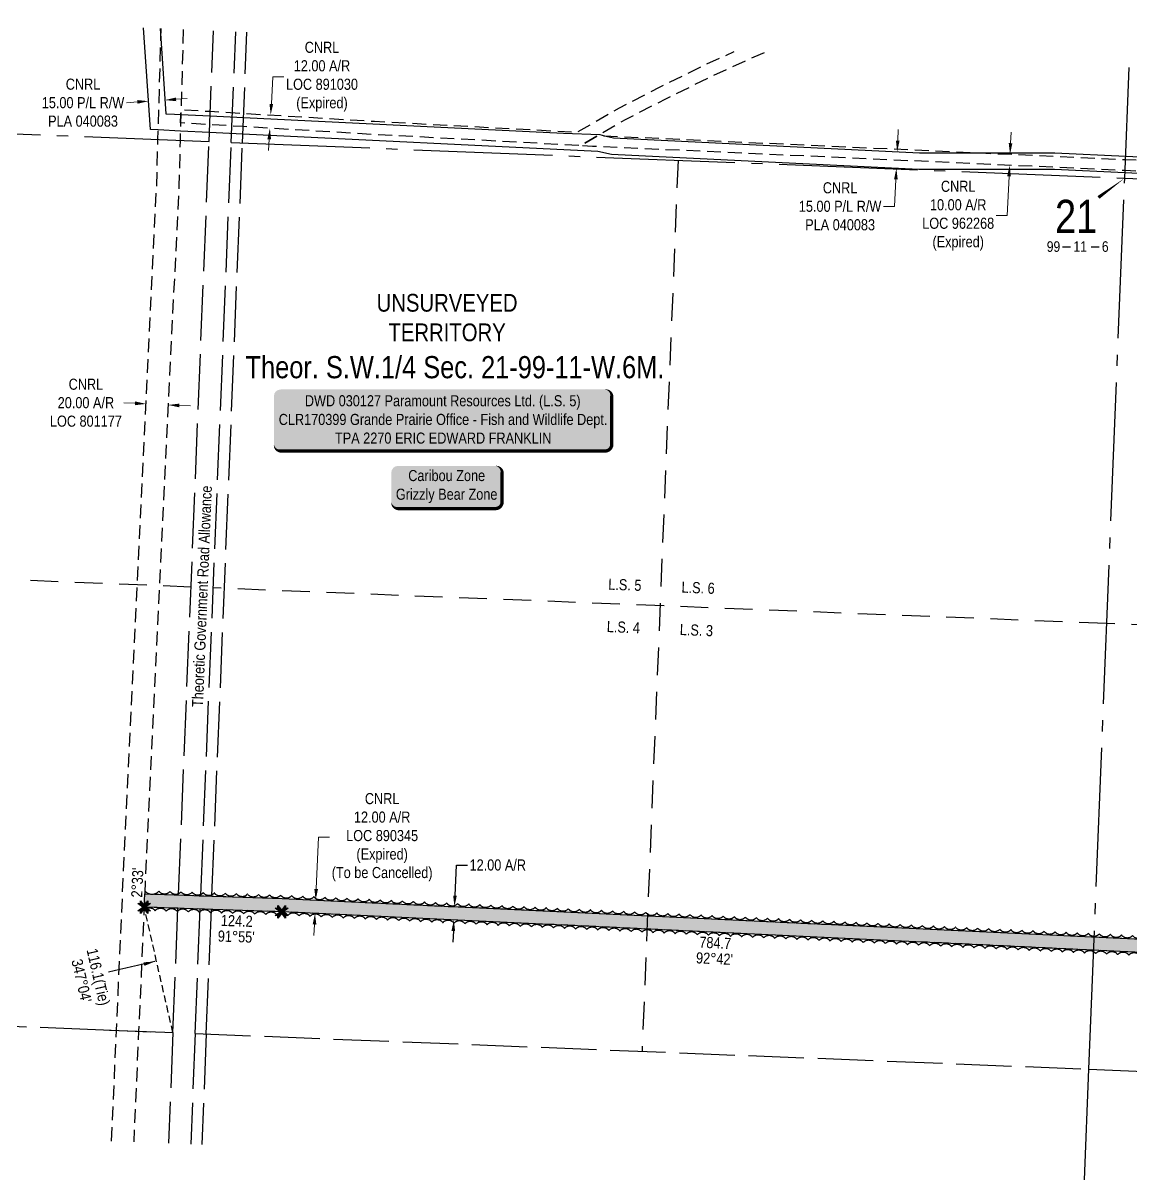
# Model space of a CAD drawing. Extents: x 334444 to 339182, y 6387110 to 6390597.
# Drawn here: x 335460 to 336460, y 6387252 to 6388296 of the extents above; entities that cross this region are included whole.
import ezdxf
from ezdxf.enums import TextEntityAlignment as Align

# ---------------------------------------------------------------- set-up
doc = ezdxf.new("R2010")
doc.units = 0
doc.header["$LTSCALE"] = 5
for name, pattern in [('0', [1, 1, 0]), ('foc-ACCESSROAD', [3.75, 2.5, -1.25]), ('foc-LSD', [8, 5, -3]), ('foc-QUARTERLINE', [33, 25, -3, 2, -3]), ('foc-TIELINE', [1.875, 1.25, -0.625]), ('foc-UNSURVEYED', [12.5, 10, -2.5])]:
    doc.linetypes.add(name, pattern=pattern)
for name, color, linetype in [('10', 1, 'Continuous'), ('9', 3, 'Continuous'), ('AS-WILDLIFE-BLOCK', 131, 'Continuous'), ('C-AR', 13, 'foc-ACCESSROAD'), ('C-RW', 13, 'Continuous'), ('C-SYMBOL', 7, 'Continuous'), ('L-BD', 7, 'Continuous'), ('L-MON', 1, 'Continuous'), ('L-QSEC', 8, 'foc-QUARTERLINE'), ('L-ROAD-T', 7, 'Continuous'), ('L-SECLBL', 7, 'Continuous'), ('L-SECTION-LSD', 7, 'foc-LSD'), ('L-TIE', 7, 'foc-TIELINE'), ('L-UNS-T', 3, 'Continuous'), ('L-USEC', 7, 'foc-UNSURVEYED'), ('P-PROPOSED', 10, 'Continuous'), ('P-PROPOSED-H', 21, 'Continuous'), ('P-TXT', 4, 'Continuous'), ('T-BUSH', 110, '0')]:
    doc.layers.add(name, color=color, linetype=linetype)
doc.layers.add('C-AR-T', color=13, linetype='Continuous', lineweight=9)
doc.layers.add('C-RW-T', color=13, linetype='Continuous', lineweight=9)
doc.styles.add('100L', font='ARIALN.TTF', dxfattribs={"height": 11})
doc.styles.add('175L', font='ARIALN.TTF', dxfattribs={"height": 20})
doc.styles.add('80', font='ARIALN.TTF', dxfattribs={"height": 10})
doc.styles.add('80CG', font='ARIALN.TTF', dxfattribs={"height": 10})
doc.styles.add('80L', font='ARIALN.TTF', dxfattribs={"height": 10})
doc.styles.add('SIMPLEX', font='ARIALN.TTF')
doc.dimstyles.new('Compass 5 000', dxfattribs={"dimscale": 5, "dimtxt": 9, "dimasz": 2, "dimexe": 0.2, "dimexo": 0.0625, "dimgap": 0.5, "dimtad": 0, "dimtih": 1, "dimtoh": 1, "dimzin": 0, "dimdsep": 46, "dimtxsty": '80CG', "dimcen": 0.1, "dimse1": 1, "dimse2": 1, "dimclrd": 256, "dimclrt": 256, "dimaunit": 1, "dimadec": 4, "dimazin": 0, "dimtfac": 0.06, "dimtofl": 0, "dimtmove": 0, "dimatfit": 1, "dimfxl": 0.2, "dimtolj": 1, "dimtzin": 0, "dimlwd": -1, "dimarcsym": 0})

# ---------------------------------------------------------------- blocks, each defined once
blk = doc.blocks.new('L-SECLBL')
at = {"layer": '9', "color": 7}
for p, q in [((-5.1, -27.8), (-12.3, -27.8)), ((20.7, -27.8), (13.5, -27.8))]:
    blk.add_line(p, q, dxfattribs=at)
at = {"layer": '10', "color": 2, "style": 'SIMPLEX'}
blk.add_attdef('SEC', text='', height=30, dxfattribs=at).set_placement((0, 0), align=Align.MIDDLE)
at = {"layer": '10', "color": 5, "style": '80L'}
blk.add_attdef('TWP', text='', height=9.5, dxfattribs=at).set_placement((-14.4, -27.4), align=Align.MIDDLE_RIGHT)
blk.add_attdef('RGE', text='', height=9.5, dxfattribs=at).set_placement((3.6, -27.4), align=Align.MIDDLE_CENTER)
blk.add_attdef('MER', text='', height=9.5, dxfattribs=at).set_placement((23.2, -27.4), align=Align.MIDDLE_LEFT)
blk = doc.blocks.new('*U647')
h = blk.add_hatch(color=255)
edge = h.paths.add_edge_path()
edge.add_line((-44, -20), (44, -20))
edge.add_arc((44, -14), 6, 270, 360)
edge.add_line((50, -14), (50, 12.5))
edge.add_arc((44, 12.5), 6, 0, 90)
edge.add_line((44, 18.5), (-44, 18.5))
edge.add_arc((-44, 12.5), 6, 90, 180)
edge.add_line((-50, 12.5), (-50, -14))
edge.add_arc((-44, -14), 6, 180, 270)
at = {"color": 131, "flags": 128}
blk.add_lwpolyline([(-44, -20, 3, 3, 0), (44, -20, 3, 3, 0.414214), (50, -14, 3, 3, 0), (50, 12.5, 3, 0, 0.414214), (44, 18.5, 0, 0, 0), (-44, 18.5, 0, 0, 0.414214), (-50, 12.5, 0, 0, 0), (-50, -14, 0, 3, 0.414214)], format="xyseb", close=True, dxfattribs=at)
at = {"color": 131, "style": '80'}
blk.add_attdef('ENTER_TEXT_001', (-36, -5), '', height=10, dxfattribs=at)
blk = doc.blocks.new('*D616')
at = {"layer": 'C-RW-T', "transparency": 16777216}
for p, q in [((336249.5, 6388189.6), (336250, 6388199.5)), ((336247.8, 6388154.6), (336246.6, 6388130.3)), ((336246.6, 6388130.3), (336236.6, 6388130.3))]:
    blk.add_line(p, q, dxfattribs=at)
for points in [[(336247.9, 6388189.6), (336251.2, 6388189.5), (336249, 6388179.6)], [(336246.2, 6388154.7), (336249.5, 6388154.5), (336248.3, 6388164.6)]]:
    blk.add_solid(points, dxfattribs=at)
at = {"layer": 'C-RW-T', "transparency": 16777216, "insert": (336197.5, 6388130.3), "char_height": 10, "attachment_point": 5, "style": '80CG'}
blk.add_mtext('\\A1;CNRL\\P15.00 P/L R/W\\PPLA 040083', dxfattribs=at)
blk = doc.blocks.new('*D617')
at = {"layer": 'C-AR-T', "transparency": 16777216}
for p, q in [((335561, 6387952.6), (335551, 6387953.1)), ((335601, 6387950.7), (335611, 6387950.2))]:
    blk.add_line(p, q, dxfattribs=at)
for points in [[(335561.1, 6387954.3), (335561, 6387950.9), (335571, 6387952.1)], [(335601.1, 6387952.3), (335600.9, 6387949), (335591, 6387951.1)]]:
    blk.add_solid(points, dxfattribs=at)
at = {"layer": 'C-AR-T', "transparency": 16777216, "insert": (335516.7, 6387953.1), "char_height": 10, "attachment_point": 5, "style": '80CG'}
blk.add_mtext('\\A1;CNRL\\P20.00 A/R\\PLOC 801177', dxfattribs=at)
blk = doc.blocks.new('TEMP')
h = blk.add_hatch(color=255)
h.dxf.hatch_style = 1
h.paths.add_polyline_path([(0, 0.25), (-0.67, 1.15), (-0.67, 0.67), (-1.15, 0.67), (-0.25, 0), (-1.15, -0.67), (-0.67, -0.67), (-0.67, -1.15), (0, -0.25), (0.67, -1.15), (0.67, -0.67), (1.15, -0.67), (0.25, 0), (1.15, 0.67), (0.67, 0.67), (0.67, 1.15)])
h.paths.add_polyline_path([(0.57, 0.85), (0.57, 0.57), (0.85, 0.57), (0.08, 0), (0.85, -0.57), (0.57, -0.57), (0.57, -0.85), (0, -0.08), (-0.57, -0.85), (-0.57, -0.57), (-0.85, -0.57), (-0.08, 0), (-0.85, 0.57), (-0.57, 0.57), (-0.57, 0.85), (0, 0.08)], flags=16)
h = blk.add_hatch(color=1)
h.dxf.hatch_style = 1
h.paths.add_polyline_path([(0, 0.08), (-0.57, 0.85), (-0.57, 0.57), (-0.85, 0.57), (-0.08, 0), (-0.85, -0.57), (-0.57, -0.57), (-0.57, -0.85), (0, -0.08), (0.57, -0.85), (0.57, -0.57), (0.85, -0.57), (0.08, 0), (0.85, 0.57), (0.57, 0.57), (0.57, 0.85)])
at = {"color": 1}
for p, q in [((-0.08, 0), (0.08, 0)), ((0, 0.08), (0, -0.08))]:
    blk.add_line(p, q, dxfattribs=at)
at = {"color": 255, "flags": 128}
blk.add_lwpolyline([(-0.25, 0), (-1.15, 0.67), (-0.67, 0.67), (-0.67, 1.15), (0, 0.25), (0.67, 1.15), (0.67, 0.67), (1.15, 0.67), (0.25, 0), (1.15, -0.67), (0.67, -0.67), (0.67, -1.15), (0, -0.25), (-0.67, -1.15), (-0.67, -0.67), (-1.15, -0.67)], close=True, dxfattribs=at)
at = {"color": 1, "flags": 128}
blk.add_lwpolyline([(-0.08, 0), (-0.85, 0.57), (-0.57, 0.57), (-0.57, 0.85), (0, 0.08), (0.57, 0.85), (0.57, 0.57), (0.85, 0.57), (0.08, 0), (0.85, -0.57), (0.57, -0.57), (0.57, -0.85), (0, -0.08), (-0.57, -0.85), (-0.57, -0.57), (-0.85, -0.57)], close=True, dxfattribs=at)
blk = doc.blocks.new('*D630')
at = {"layer": 'P-TXT', "transparency": 16777216}
for p, q in [((335849.9, 6387508.5), (335851.2, 6387536)), ((335851.2, 6387536), (335861.2, 6387536)), ((335848.4, 6387476.5), (335847.9, 6387466.5))]:
    blk.add_line(p, q, dxfattribs=at)
for points in [[(335848.2, 6387508.5), (335851.5, 6387508.4), (335849.4, 6387498.5)], [(335846.7, 6387476.6), (335850, 6387476.4), (335848.8, 6387486.5)]]:
    blk.add_solid(points, dxfattribs=at)
at = {"layer": 'P-TXT', "transparency": 16777216, "insert": (335888.5, 6387536), "char_height": 10, "attachment_point": 5, "style": '80CG'}
blk.add_mtext('\\A1;12.00 A/R', dxfattribs=at)
blk = doc.blocks.new('*D634')
at = {"layer": 'C-AR-T', "transparency": 16777216}
for p, q in [((335724.5, 6387514.4), (335726.7, 6387561.1)), ((335726.7, 6387561.1), (335736.7, 6387561.1)), ((335723, 6387482.4), (335722.5, 6387472.4))]:
    blk.add_line(p, q, dxfattribs=at)
for points in [[(335722.9, 6387514.5), (335726.2, 6387514.3), (335724.1, 6387504.4)], [(335721.4, 6387482.5), (335724.7, 6387482.3), (335723.5, 6387492.4)]]:
    blk.add_solid(points, dxfattribs=at)
at = {"layer": 'C-AR-T', "transparency": 16777216, "insert": (335784.1, 6387561.1), "char_height": 10, "attachment_point": 5, "style": '80CG'}
blk.add_mtext('\\A1;CNRL\\P12.00 A/R\\PLOC 890345\\P(Expired)\\P(To be Cancelled)', dxfattribs=at)
blk = doc.blocks.new('*D640')
at = {"layer": 'C-AR-T', "transparency": 16777216}
for p, q in [((335684.1, 6388222.7), (335685.5, 6388247.3)), ((335685.5, 6388247.3), (335695.5, 6388247.3)), ((335682.1, 6388190.8), (335681.5, 6388180.8))]:
    blk.add_line(p, q, dxfattribs=at)
for points in [[(335682.4, 6388222.8), (335685.7, 6388222.6), (335683.5, 6388212.8)], [(335680.5, 6388190.9), (335683.8, 6388190.7), (335682.8, 6388200.8)]]:
    blk.add_solid(points, dxfattribs=at)
at = {"layer": 'C-AR-T', "transparency": 16777216, "insert": (335729.8, 6388247.3), "char_height": 10, "attachment_point": 5, "style": '80CG'}
blk.add_mtext('\\A1;CNRL\\P12.00 A/R\\PLOC 891030\\P(Expired)', dxfattribs=at)
blk = doc.blocks.new('*D641')
at = {"layer": 'C-AR-T', "transparency": 16777216}
for p, q in [((336351.4, 6388187.3), (336351.8, 6388197.3)), ((336350, 6388157.3), (336348.4, 6388121.9)), ((336348.4, 6388121.9), (336338.4, 6388121.9))]:
    blk.add_line(p, q, dxfattribs=at)
for points in [[(336349.7, 6388187.4), (336353, 6388187.2), (336350.9, 6388177.3)], [(336348.3, 6388157.4), (336351.7, 6388157.3), (336350.5, 6388167.3)]]:
    blk.add_solid(points, dxfattribs=at)
at = {"layer": 'C-AR-T', "transparency": 16777216, "insert": (336304.1, 6388121.9), "char_height": 10, "attachment_point": 5, "style": '80CG'}
blk.add_mtext('\\A1;CNRL\\P10.00 A/R\\PLOC 962268\\P(Expired)', dxfattribs=at)
blk = doc.blocks.new('*U615')
h = blk.add_hatch(color=255)
edge = h.paths.add_edge_path()
edge.add_line((-146.5, -28.5), (146.5, -28.5))
edge.add_arc((146.5, -22.5), 6, 270, 360)
edge.add_line((152.5, -22.5), (152.5, 21))
edge.add_arc((146.5, 21), 6, 0, 90)
edge.add_line((146.5, 27), (-146.5, 27))
edge.add_arc((-146.5, 21), 6, 90, 180)
edge.add_line((-152.5, 21), (-152.5, -22.5))
edge.add_arc((-146.5, -22.5), 6, 180, 270)
at = {"color": 44, "flags": 128}
blk.add_lwpolyline([(-146.5, -28.5, 3, 3, 0), (146.5, -28.5, 3, 3, 0.414214), (152.5, -22.5, 3, 3, 0), (152.5, 21, 3, 0, 0.414214), (146.5, 27, 0, 0, 0), (-146.5, 27, 0, 0, 0.414214), (-152.5, 21, 0, 0, 0), (-152.5, -22.5, 0, 3, 0.414214)], format="xyseb", close=True, dxfattribs=at)
at = {"color": 44, "style": '80'}
blk.add_attdef('ENTER_TEXT_001', (-36, -5), '', height=10, dxfattribs=at)
blk = doc.blocks.new('*D642')
at = {"layer": 'C-RW-T', "transparency": 16777216}
for p, q in [((335563.2, 6388224.5), (335553.2, 6388223.8)), ((335598.1, 6388226.9), (335608.1, 6388227.5))]:
    blk.add_line(p, q, dxfattribs=at)
for points in [[(335563.1, 6388226.2), (335563.3, 6388222.9), (335573.2, 6388225.2)], [(335598, 6388228.5), (335598.2, 6388225.2), (335588.1, 6388226.2)]]:
    blk.add_solid(points, dxfattribs=at)
at = {"layer": 'C-RW-T', "transparency": 16777216, "insert": (335514.1, 6388223.8), "char_height": 10, "attachment_point": 5, "style": '80CG'}
blk.add_mtext('\\A1;CNRL\\P15.00 P/L R/W\\PPLA 040083', dxfattribs=at)

msp = doc.modelspace()

# ---------------------------------------------------------------- hatches: boundary and pattern name
at = {"layer": 'P-PROPOSED-H'}
h = msp.add_hatch(color=256, dxfattribs=at)
h.dxf.hatch_style = 1
h.paths.add_polyline_path([(335569.267, 6387498.013), (335569.801, 6387509.999), (335693.899, 6387505.821), (338828.229, 6387357.641), (338827.981, 6387345.642), (335693.413, 6387493.833)])

# ---------------------------------------------------------------- linework, layer by layer
at = {"layer": 'C-AR', "flags": 128}
for points in [[(335539.858, 6387287.018), (335544.303, 6387386.863), (335552.156, 6387563.253), (335580.574, 6388148.868), (335581.765, 6388190.61), (335582.01, 6388199.214), (335584.369, 6388281.885), (335584.619, 6388290.629)], [(335604.6, 6388289.831), (335602.539, 6388217.626), (335602.414, 6388213.23), (335602.197, 6388205.628), (335601.985, 6388198.235), (335601.745, 6388189.813), (335600.555, 6388148.098), (335572.13, 6387562.325), (335569.801, 6387509.999), (335569.267, 6387498.013), (335564.283, 6387386.066), (335559.837, 6387286.221)], [(336128.895, 6388268.903), (336119.517, 6388264.85), (336080.368, 6388246.976), (336039.888, 6388227.083), (336003.975, 6388208.674), (335980.616, 6388195.04), (335979.01, 6388194.204), (335963.278, 6388185.085), (335776.45, 6388195.145), (335658.607, 6388202.235), (335628.487, 6388204.047), (335602.197, 6388205.628), (335602.414, 6388213.23), (335602.539, 6388217.626), (335628.974, 6388216.036), (335659.094, 6388214.224), (335777.132, 6388207.124), (335960.353, 6388197.257), (335998.227, 6388219.21), (336034.505, 6388237.805), (336075.23, 6388257.818), (336101.87, 6388269.981)], [(338579.503, 6388171.082), (338575.531, 6388071.152), (338575.197, 6388062.747), (338692.407, 6388055.723), (338833.015, 6388049.36), (338838.516, 6388049.111), (338842.311, 6388048.938), (338846.508, 6388048.749), (338846.357, 6388043.876), (338846.199, 6388038.755), (338841.315, 6388038.976), (338838.208, 6388039.116), (338691.882, 6388045.739), (338572.439, 6388052.897), (338179.02, 6388070.314), (338093.319, 6388076.17), (338087.029, 6388076.495), (337749.67, 6388093.967), (337291.001, 6388119.094), (337260.874, 6388120.744), (337073.497, 6388131.081), (337067.013, 6388131.34), (336919.647, 6388139.218), (336904.644, 6388140.019), (336896.642, 6388140.446), (336634.919, 6388154.427), (336531.663, 6388159.112), (336454.753, 6388162.604), (335973.971, 6388184.424), (335963.278, 6388185.085), (335979.01, 6388194.204), (335984.771, 6388193.943), (336324.161, 6388178.534), (336455.156, 6388172.594), (336540.522, 6388168.718), (336635.413, 6388164.412), (336896.57, 6388150.468), (336904.572, 6388150.04), (336912.573, 6388149.612), (336919.574, 6388149.239), (337073.978, 6388140.994), (337261.275, 6388130.734), (337291.402, 6388129.084), (337740.305, 6388104.474), (337750.229, 6388104.078), (338087.428, 6388086.486), (338093.918, 6388086.15), (338179.582, 6388080.297), (338565.211, 6388063.224), (338565.542, 6388071.55), (338569.513, 6388171.48)]]:
    msp.add_lwpolyline(points, dxfattribs=at)
at = {"layer": 'C-AR'}
msp.add_lwpolyline([(336819.286, 6387440.605), (336426.352, 6387459.189), (335693.419, 6387493.833), (335629.948, 6387495.969), (335599.796, 6387496.985), (335569.267, 6387498.013), (335569.801, 6387509.999), (335600.282, 6387508.972), (335630.434, 6387507.957), (335693.899, 6387505.821), (336426.836, 6387471.171), (336901.623, 6387448.705)], dxfattribs=at)
at = {"layer": 'C-RW'}
for points in [[(336615.031, 6388249.498), (336601.799, 6388235.152), (336588.532, 6388220.768), (336541.694, 6388169.988), (336540.522, 6388168.718), (336531.663, 6388159.112), (336531.02, 6388158.416), (336529.757, 6388157.047), (336454.669, 6388160.52), (336391, 6388163.465), (336268.672, 6388163.598), (335991.017, 6388177.19), (335978.702, 6388179.795), (335658.333, 6388195.477), (335628.199, 6388196.952), (335601.985, 6388198.235), (335582.01, 6388199.214), (335574.875, 6388199.563), (335568.71, 6388291.264)], [(335583.779, 6388290.662), (335584.369, 6388281.885), (335588.942, 6388213.889), (335596.577, 6388213.515), (335602.414, 6388213.23), (335628.807, 6388211.937), (335658.941, 6388210.462), (335947.96, 6388196.406), (335980.616, 6388195.04), (335984.771, 6388193.943), (335992.947, 6388192.11), (336269.046, 6388178.594), (336324.161, 6388178.534), (336349.33, 6388178.506), (336391.356, 6388178.46), (336455.274, 6388175.504), (336523.471, 6388172.35), (336590.649, 6388245.181), (336595.383, 6388250.282)]]:
    msp.add_lwpolyline(points, dxfattribs=at)
at = {"layer": 'L-QSEC'}
for p, q in [((336454.478, 6388155.792), (336458.511, 6388255.692)), ((334856.085, 6388219.622), (335627.867, 6388188.771)), ((335647.964, 6388187.97), (336454.478, 6388155.792)), ((336422.018, 6387351.849), (336454.478, 6388155.792)), ((336454.478, 6388155.792), (337260.989, 6388123.615)), ((336417.985, 6387251.952), (336422.018, 6387351.849))]:
    msp.add_line(p, q, dxfattribs=at)
at = {"layer": 'L-SECLBL', "flags": 128}
msp.add_lwpolyline([(336454.478, 6388155.792, 0, 2.999, 0), (336430.721, 6388138.327, 0, 0, 0)], format="xyseb", dxfattribs=at)
at = {"layer": 'L-SECTION-LSD'}
for p, q in [((336051.221, 6388171.881), (336018.679, 6387367.932)), ((335611.556, 6387786.801), (334804.883, 6387819.048)), ((336438.248, 6387753.821), (335631.653, 6387786)), ((337244.842, 6387721.642), (336438.248, 6387753.821))]:
    msp.add_line(p, q, dxfattribs=at)
at = {"layer": 'L-TIE'}
msp.add_line((335595.245, 6387384.831), (335569.267, 6387498.013), dxfattribs=at)
at = {"layer": 'L-USEC'}
for p, q in [((335627.867, 6388188.771), (335631.921, 6388288.669)), ((335647.963, 6388187.956), (335652.018, 6388287.868)), ((335658.011, 6388187.548), (335662.066, 6388287.467)), ((335595.245, 6387384.831), (335627.867, 6388188.771)), ((335615.341, 6387384.016), (335647.963, 6388187.956)), ((335625.389, 6387383.608), (335658.011, 6388187.548)), ((334788.486, 6387417.083), (335595.245, 6387384.831)), ((335525.487, 6387387.62), (335595.245, 6387384.831)), ((335595.245, 6387384.831), (335591.192, 6387284.936)), ((335615.341, 6387384.016), (335611.288, 6387284.134)), ((335615.341, 6387384.029), (336422.018, 6387351.849)), ((335625.366, 6387383.609), (335621.313, 6387283.734)), ((336422.018, 6387351.849), (337228.694, 6387319.669))]:
    msp.add_line(p, q, dxfattribs=at)
at = {"layer": 'P-PROPOSED', "flags": 128}
msp.add_lwpolyline([(335569.267, 6387498.013), (335569.801, 6387509.999), (335693.899, 6387505.821), (338828.229, 6387357.641), (338827.981, 6387345.642), (335693.413, 6387493.833)], close=True, dxfattribs=at)
at = {"layer": 'T-BUSH', "flags": 128}
for points in [[(338828.371, 6387360.637, -0.52056705), (338818.384, 6387361.109, -0.52056705), (338808.397, 6387361.581, -0.52056705), (338798.411, 6387362.053, -0.52056705), (338788.424, 6387362.525, -0.52056705), (338778.437, 6387362.997, -0.52056705), (338768.45, 6387363.47, -0.52056705), (338758.464, 6387363.942, -0.52056705), (338748.477, 6387364.414, -0.52056705), (338738.49, 6387364.886, -0.52056705), (338728.503, 6387365.358, -0.52056705), (338718.517, 6387365.83, -0.52056705), (338708.53, 6387366.302, -0.52056705), (338698.543, 6387366.775, -0.52056705), (338688.556, 6387367.247, -0.52056705), (338678.57, 6387367.719, -0.52056705), (338668.583, 6387368.191, -0.52056705), (338658.596, 6387368.663, -0.52056705), (338648.609, 6387369.135, -0.52056705), (338638.623, 6387369.607, -0.52056705), (338628.636, 6387370.08, -0.52056705), (338618.649, 6387370.552, -0.52056705), (338608.662, 6387371.024, -0.52056705), (338598.676, 6387371.496, -0.52056705), (338588.689, 6387371.968, -0.52056705), (338578.702, 6387372.44, -0.52056705), (338568.715, 6387372.912, -0.52056705), (338558.729, 6387373.385, -0.52056705), (338548.742, 6387373.857, -0.52056705), (338538.755, 6387374.329, -0.52056705), (338528.768, 6387374.801, -0.52056705), (338518.782, 6387375.273, -0.52056705), (338508.795, 6387375.745, -0.52056705), (338498.808, 6387376.217, -0.52056705), (338488.821, 6387376.69, -0.52056705), (338478.835, 6387377.162, -0.52056705), (338468.848, 6387377.634, -0.52056705), (338458.861, 6387378.106, -0.52056705), (338448.875, 6387378.578, -0.52056705), (338438.888, 6387379.05, -0.52056705), (338428.901, 6387379.522, -0.52056705), (338418.914, 6387379.995, -0.52056705), (338408.928, 6387380.467, -0.52056705), (338398.941, 6387380.939, -0.52056705), (338388.954, 6387381.411, -0.52056705), (338378.967, 6387381.883, -0.52056705), (338368.981, 6387382.355, -0.52056705), (338358.994, 6387382.827, -0.52056705), (338349.007, 6387383.299, -0.52056705), (338339.02, 6387383.772, -0.52056705), (338329.034, 6387384.244, -0.52056705), (338319.047, 6387384.716, -0.52056705), (338309.06, 6387385.188, -0.52056705), (338299.073, 6387385.66, -0.52056705), (338289.087, 6387386.132, -0.52056705), (338279.1, 6387386.604, -0.52056705), (338269.113, 6387387.077, -0.52056705), (338259.126, 6387387.549, -0.52056705), (338249.14, 6387388.021, -0.52056705), (338239.153, 6387388.493, -0.52056705), (338229.166, 6387388.965, -0.52056705), (338219.179, 6387389.437, -0.52056705), (338209.193, 6387389.909, -0.52056705), (338199.206, 6387390.382, -0.52056705), (338189.219, 6387390.854, -0.52056705), (338179.232, 6387391.326, -0.52056705), (338169.246, 6387391.798, -0.52056705), (338159.259, 6387392.27, -0.52056705), (338149.272, 6387392.742, -0.52056705), (338139.285, 6387393.214, -0.52056705), (338129.299, 6387393.687, -0.52056705), (338119.312, 6387394.159, -0.52056705), (338109.325, 6387394.631, -0.52056705), (338099.338, 6387395.103, -0.52056705), (338089.352, 6387395.575, -0.52056705), (338079.365, 6387396.047, -0.52056705), (338069.378, 6387396.519, -0.52056705), (338059.391, 6387396.992, -0.52056705), (338049.405, 6387397.464, -0.52056705), (338039.418, 6387397.936, -0.52056705), (338029.431, 6387398.408, -0.52056705), (338019.444, 6387398.88, -0.52056705), (338009.458, 6387399.352, -0.52056705), (337999.471, 6387399.824, -0.52056705), (337989.484, 6387400.297, -0.52056705), (337979.497, 6387400.769, -0.52056705), (337969.511, 6387401.241, -0.52056705), (337959.524, 6387401.713, -0.52056705), (337949.537, 6387402.185, -0.52056705), (337939.55, 6387402.657, -0.52056705), (337929.564, 6387403.129, -0.52056705), (337919.577, 6387403.601, -0.52056705), (337909.59, 6387404.074, -0.52056705), (337899.603, 6387404.546, -0.52056705), (337889.617, 6387405.018, -0.52056705), (337879.63, 6387405.49, -0.52056705), (337869.643, 6387405.962, -0.52056705), (337859.657, 6387406.434, -0.52056705), (337849.67, 6387406.906, -0.52056705), (337839.683, 6387407.379, -0.52056705), (337829.696, 6387407.851, -0.52056705), (337819.71, 6387408.323, -0.52056705), (337809.723, 6387408.795, -0.52056705), (337799.736, 6387409.267, -0.52056705), (337789.749, 6387409.739, -0.52056705), (337779.763, 6387410.211, -0.52056705), (337769.776, 6387410.684, -0.52056705), (337759.789, 6387411.156, -0.52056705), (337749.802, 6387411.628, -0.52056705), (337739.816, 6387412.1, -0.52056705), (337729.829, 6387412.572, -0.52056705), (337719.842, 6387413.044, -0.52056705), (337709.855, 6387413.516, -0.52056705), (337699.869, 6387413.989, -0.52056705), (337689.882, 6387414.461, -0.52056705), (337679.895, 6387414.933, -0.52056705), (337669.908, 6387415.405, -0.52056705), (337659.922, 6387415.877, -0.52056705), (337649.935, 6387416.349, -0.52056705), (337639.948, 6387416.821, -0.52056705), (337629.961, 6387417.294, -0.52056705), (337619.975, 6387417.766, -0.52056705), (337609.988, 6387418.238, -0.52056705), (337600.001, 6387418.71, -0.52056705), (337590.014, 6387419.182, -0.52056705), (337580.028, 6387419.654, -0.52056705), (337570.041, 6387420.126, -0.52056705), (337560.054, 6387420.599, -0.52056705), (337550.067, 6387421.071, -0.52056705), (337540.081, 6387421.543, -0.52056705), (337530.094, 6387422.015, -0.52056705), (337520.107, 6387422.487, -0.52056705), (337510.12, 6387422.959, -0.52056705), (337500.134, 6387423.431, -0.52056705), (337490.147, 6387423.903, -0.52056705), (337480.16, 6387424.376, -0.52056705), (337470.173, 6387424.848, -0.52056705), (337460.187, 6387425.32, -0.52056705), (337450.2, 6387425.792, -0.52056705), (337440.213, 6387426.264, -0.52056705), (337430.226, 6387426.736, -0.52056705), (337420.24, 6387427.208, -0.52056705), (337410.253, 6387427.681, -0.52056705), (337400.266, 6387428.153, -0.52056705), (337390.279, 6387428.625, -0.52056705), (337380.293, 6387429.097, -0.52056705), (337370.306, 6387429.569, -0.52056705), (337360.319, 6387430.041, -0.52056705), (337350.332, 6387430.513, -0.52056705), (337340.346, 6387430.986, -0.52056705), (337330.359, 6387431.458, -0.52056705), (337320.372, 6387431.93, -0.52056705), (337310.386, 6387432.402, -0.52056705), (337300.399, 6387432.874, -0.52056705), (337290.412, 6387433.346, -0.52056705), (337280.425, 6387433.818, -0.52056705), (337270.439, 6387434.291, -0.52056705), (337260.452, 6387434.763, -0.52056705), (337250.465, 6387435.235, -0.52056705), (337240.478, 6387435.707, -0.52056705), (337230.492, 6387436.179, -0.52056705), (337220.505, 6387436.651, -0.52056705), (337210.518, 6387437.123, -0.52056705), (337200.531, 6387437.596, -0.52056705), (337190.545, 6387438.068, -0.52056705), (337180.558, 6387438.54, -0.52056705), (337170.571, 6387439.012, -0.52056705), (337160.584, 6387439.484, -0.52056705), (337150.598, 6387439.956, -0.52056705), (337140.611, 6387440.428, -0.52056705), (337130.624, 6387440.901, -0.52056705), (337120.637, 6387441.373, -0.52056705), (337110.651, 6387441.845, -0.52056705), (337100.664, 6387442.317, -0.52056705), (337090.677, 6387442.789, -0.52056705), (337080.69, 6387443.261, -0.52056705), (337070.704, 6387443.733, -0.52056705), (337060.717, 6387444.205, -0.52056705), (337050.73, 6387444.678, -0.52056705), (337040.743, 6387445.15, -0.52056705), (337030.757, 6387445.622, -0.52056705), (337020.77, 6387446.094, -0.52056705), (337010.783, 6387446.566, -0.52056705), (337000.796, 6387447.038, -0.52056705), (336990.81, 6387447.51, -0.52056705), (336980.823, 6387447.983, -0.52056705), (336970.836, 6387448.455, -0.52056705), (336960.849, 6387448.927, -0.52056705), (336950.863, 6387449.399, -0.52056705), (336940.876, 6387449.871, -0.52056705), (336930.889, 6387450.343, -0.52056705), (336920.902, 6387450.815, -0.52056705), (336910.916, 6387451.288, -0.52056705), (336900.929, 6387451.76, -0.52056705), (336890.942, 6387452.232, -0.52056705), (336880.955, 6387452.704, -0.52056705), (336870.969, 6387453.176, -0.52056705), (336860.982, 6387453.648, -0.52056705), (336850.995, 6387454.12, -0.52056705), (336841.008, 6387454.593, -0.52056705), (336831.022, 6387455.065, -0.52056705), (336821.035, 6387455.537, -0.52056705), (336811.048, 6387456.009, -0.52056705), (336801.061, 6387456.481, -0.52056705), (336791.075, 6387456.953, -0.52056705), (336781.088, 6387457.425, -0.52056705), (336771.101, 6387457.898, -0.52056705), (336761.114, 6387458.37, -0.52056705), (336751.128, 6387458.842, -0.52056705), (336741.141, 6387459.314, -0.52056705), (336731.154, 6387459.786, -0.52056705), (336721.168, 6387460.258, -0.52056705), (336711.181, 6387460.73, -0.52056705), (336701.194, 6387461.203, -0.52056705), (336691.207, 6387461.675, -0.52056705), (336681.221, 6387462.147, -0.52056705), (336671.234, 6387462.619, -0.52056705), (336661.247, 6387463.091, -0.52056705), (336651.26, 6387463.563, -0.52056705), (336641.274, 6387464.035, -0.52056705), (336631.287, 6387464.507, -0.52056705), (336621.3, 6387464.98, -0.52056705), (336611.313, 6387465.452, -0.52056705), (336601.327, 6387465.924, -0.52056705), (336591.34, 6387466.396, -0.52056705), (336581.353, 6387466.868, -0.52056705), (336571.366, 6387467.34, -0.52056705), (336561.38, 6387467.812, -0.52056705), (336551.393, 6387468.285, -0.52056705), (336541.406, 6387468.757, -0.52056705), (336531.419, 6387469.229, -0.52056705), (336521.433, 6387469.701, -0.52056705), (336511.446, 6387470.173, -0.52056705), (336501.459, 6387470.645, -0.52056705), (336491.472, 6387471.117, -0.52056705), (336481.486, 6387471.59, -0.52056705), (336471.499, 6387472.062, -0.52056705), (336461.512, 6387472.534, -0.52056705), (336451.525, 6387473.006, -0.52056705), (336441.539, 6387473.478, -0.52056705), (336431.552, 6387473.95, -0.52056705), (336421.565, 6387474.422, -0.52056705), (336411.578, 6387474.895, -0.52056705), (336401.592, 6387475.367, -0.52056705), (336391.605, 6387475.839, -0.52056705), (336381.618, 6387476.311, -0.52056705), (336371.631, 6387476.783, -0.52056705), (336361.645, 6387477.255, -0.52056705), (336351.658, 6387477.727, -0.52056705), (336341.671, 6387478.2, -0.52056705), (336331.684, 6387478.672, -0.52056705), (336321.698, 6387479.144, -0.52056705), (336311.711, 6387479.616, -0.52056705), (336301.724, 6387480.088, -0.52056705), (336291.737, 6387480.56, -0.52056705), (336281.751, 6387481.032, -0.52056705), (336271.764, 6387481.505, -0.52056705), (336261.777, 6387481.977, -0.52056705), (336251.79, 6387482.449, -0.52056705), (336241.804, 6387482.921, -0.52056705), (336231.817, 6387483.393, -0.52056705), (336221.83, 6387483.865, -0.52056705), (336211.843, 6387484.337, -0.52056705), (336201.857, 6387484.809, -0.52056705), (336191.87, 6387485.282, -0.52056705), (336181.883, 6387485.754, -0.52056705), (336171.897, 6387486.226, -0.52056705), (336161.91, 6387486.698, -0.52056705), (336151.923, 6387487.17, -0.52056705), (336141.936, 6387487.642, -0.52056705), (336131.95, 6387488.114, -0.52056705), (336121.963, 6387488.587, -0.52056705), (336111.976, 6387489.059, -0.52056705), (336101.989, 6387489.531, -0.52056705), (336092.003, 6387490.003, -0.52056705), (336082.016, 6387490.475, -0.52056705), (336072.029, 6387490.947, -0.52056705), (336062.042, 6387491.419, -0.52056705), (336052.056, 6387491.892, -0.52056705), (336042.069, 6387492.364, -0.52056705), (336032.082, 6387492.836, -0.52056705), (336022.095, 6387493.308, -0.52056705), (336012.109, 6387493.78, -0.52056705), (336002.122, 6387494.252, -0.52056705), (335992.135, 6387494.724, -0.52056705), (335982.148, 6387495.197, -0.52056705), (335972.162, 6387495.669, -0.52056705), (335962.175, 6387496.141, -0.52056705), (335952.188, 6387496.613, -0.52056705), (335942.201, 6387497.085, -0.52056705), (335932.215, 6387497.557, -0.52056705), (335922.228, 6387498.029, -0.52056705), (335912.241, 6387498.502, -0.52056705), (335902.254, 6387498.974, -0.52056705), (335892.268, 6387499.446, -0.52056705), (335882.281, 6387499.918, -0.52056705), (335872.294, 6387500.39, -0.52056705), (335862.307, 6387500.862, -0.52056705), (335852.321, 6387501.334, -0.52056705), (335842.334, 6387501.807, -0.52056705), (335832.347, 6387502.279, -0.52056705), (335822.36, 6387502.751, -0.52056705), (335812.374, 6387503.223, -0.52056705), (335802.387, 6387503.695, -0.52056705), (335792.4, 6387504.167, -0.52056705), (335782.413, 6387504.639, -0.52056705), (335772.427, 6387505.111, -0.52056705), (335762.44, 6387505.584, -0.52056705), (335752.453, 6387506.056, -0.52056705), (335742.466, 6387506.528, -0.52056705), (335732.48, 6387507, -0.52056705), (335722.493, 6387507.472, -0.52056705), (335712.506, 6387507.944, -0.52056705), (335702.519, 6387508.416, -0.52056705), (335692.532, 6387508.868, -0.52056705), (335682.54, 6387509.205, -0.52056705), (335672.547, 6387509.541, -0.52056705), (335662.555, 6387509.878, -0.52056705), (335652.563, 6387510.214, -0.52056705), (335642.571, 6387510.55, -0.52056705), (335632.578, 6387510.887, -0.52056705), (335622.586, 6387511.223, -0.52056705), (335612.594, 6387511.559, -0.52056705), (335602.602, 6387511.896, -0.52056705), (335592.609, 6387512.232, -0.52056705), (335582.617, 6387512.569, -0.52056705), (335569.902, 6387512.997, -0.52056705)], [(335569.166, 6387495.015, -0.52056705), (335579.158, 6387494.679, -0.52056705), (335589.15, 6387494.342, -0.52056705), (335599.143, 6387494.006, -0.52056705), (335609.135, 6387493.67, -0.52056705), (335619.127, 6387493.333, -0.52056705), (335629.119, 6387492.997, -0.52056705), (335639.112, 6387492.66, -0.52056705), (335649.104, 6387492.324, -0.52056705), (335659.096, 6387491.988, -0.52056705), (335669.088, 6387491.651, -0.52056705), (335679.081, 6387491.315, -0.52056705), (335689.073, 6387490.978, -0.52056705), (335699.062, 6387490.564, -0.52056705), (335709.049, 6387490.091, -0.52056705), (335719.035, 6387489.619, -0.52056705), (335729.022, 6387489.147, -0.52056705), (335739.009, 6387488.675, -0.52056705), (335748.996, 6387488.203, -0.52056705), (335758.982, 6387487.731, -0.52056705), (335768.969, 6387487.259, -0.52056705), (335778.956, 6387486.786, -0.52056705), (335788.943, 6387486.314, -0.52056705), (335798.929, 6387485.842, -0.52056705), (335808.916, 6387485.37, -0.52056705), (335818.903, 6387484.898, -0.52056705), (335828.89, 6387484.426, -0.52056705), (335838.876, 6387483.954, -0.52056705), (335848.863, 6387483.482, -0.52056705), (335858.85, 6387483.009, -0.52056705), (335868.837, 6387482.537, -0.52056705), (335878.823, 6387482.065, -0.52056705), (335888.81, 6387481.593, -0.52056705), (335898.797, 6387481.121, -0.52056705), (335908.784, 6387480.649, -0.52056705), (335918.77, 6387480.177, -0.52056705), (335928.757, 6387479.704, -0.52056705), (335938.744, 6387479.232, -0.52056705), (335948.731, 6387478.76, -0.52056705), (335958.717, 6387478.288, -0.52056705), (335968.704, 6387477.816, -0.52056705), (335978.691, 6387477.344, -0.52056705), (335988.678, 6387476.872, -0.52056705), (335998.664, 6387476.399, -0.52056705), (336008.651, 6387475.927, -0.52056705), (336018.638, 6387475.455, -0.52056705), (336028.624, 6387474.983, -0.52056705), (336038.611, 6387474.511, -0.52056705), (336048.598, 6387474.039, -0.52056705), (336058.585, 6387473.567, -0.52056705), (336068.571, 6387473.094, -0.52056705), (336078.558, 6387472.622, -0.52056705), (336088.545, 6387472.15, -0.52056705), (336098.532, 6387471.678, -0.52056705), (336108.518, 6387471.206, -0.52056705), (336118.505, 6387470.734, -0.52056705), (336128.492, 6387470.262, -0.52056705), (336138.479, 6387469.789, -0.52056705), (336148.465, 6387469.317, -0.52056705), (336158.452, 6387468.845, -0.52056705), (336168.439, 6387468.373, -0.52056705), (336178.426, 6387467.901, -0.52056705), (336188.412, 6387467.429, -0.52056705), (336198.399, 6387466.957, -0.52056705), (336208.386, 6387466.484, -0.52056705), (336218.373, 6387466.012, -0.52056705), (336228.359, 6387465.54, -0.52056705), (336238.346, 6387465.068, -0.52056705), (336248.333, 6387464.596, -0.52056705), (336258.32, 6387464.124, -0.52056705), (336268.306, 6387463.652, -0.52056705), (336278.293, 6387463.18, -0.52056705), (336288.28, 6387462.707, -0.52056705), (336298.267, 6387462.235, -0.52056705), (336308.253, 6387461.763, -0.52056705), (336318.24, 6387461.291, -0.52056705), (336328.227, 6387460.819, -0.52056705), (336338.214, 6387460.347, -0.52056705), (336348.2, 6387459.875, -0.52056705), (336358.187, 6387459.402, -0.52056705), (336368.174, 6387458.93, -0.52056705), (336378.161, 6387458.458, -0.52056705), (336388.147, 6387457.986, -0.52056705), (336398.134, 6387457.514, -0.52056705), (336408.121, 6387457.042, -0.52056705), (336418.108, 6387456.57, -0.52056705), (336428.094, 6387456.097, -0.52056705), (336438.081, 6387455.625, -0.52056705), (336448.068, 6387455.153, -0.52056705), (336458.055, 6387454.681, -0.52056705), (336468.041, 6387454.209, -0.52056705), (336478.028, 6387453.737, -0.52056705), (336488.015, 6387453.265, -0.52056705), (336498.002, 6387452.792, -0.52056705), (336507.988, 6387452.32, -0.52056705), (336517.975, 6387451.848, -0.52056705), (336527.962, 6387451.376, -0.52056705), (336537.949, 6387450.904, -0.52056705), (336547.935, 6387450.432, -0.52056705), (336557.922, 6387449.96, -0.52056705), (336567.909, 6387449.487, -0.52056705), (336577.896, 6387449.015, -0.52056705), (336587.882, 6387448.543, -0.52056705), (336597.869, 6387448.071, -0.52056705), (336607.856, 6387447.599, -0.52056705), (336617.842, 6387447.127, -0.52056705), (336627.829, 6387446.655, -0.52056705), (336637.816, 6387446.182, -0.52056705), (336647.803, 6387445.71, -0.52056705), (336657.789, 6387445.238, -0.52056705), (336667.776, 6387444.766, -0.52056705), (336677.763, 6387444.294, -0.52056705), (336687.75, 6387443.822, -0.52056705), (336697.736, 6387443.35, -0.52056705), (336707.723, 6387442.878, -0.52056705), (336717.71, 6387442.405, -0.52056705), (336727.697, 6387441.933, -0.52056705), (336737.683, 6387441.461, -0.52056705), (336747.67, 6387440.989, -0.52056705), (336757.657, 6387440.517, -0.52056705), (336767.644, 6387440.045, -0.52056705), (336777.63, 6387439.573, -0.52056705), (336787.617, 6387439.1, -0.52056705), (336797.604, 6387438.628, -0.52056705), (336807.591, 6387438.156, -0.52056705), (336817.577, 6387437.684, -0.52056705), (336827.564, 6387437.212, -0.52056705), (336837.551, 6387436.74, -0.52056705), (336847.538, 6387436.268, -0.52056705), (336857.524, 6387435.795, -0.52056705), (336867.511, 6387435.323, -0.52056705), (336877.498, 6387434.851, -0.52056705), (336887.485, 6387434.379, -0.52056705), (336897.471, 6387433.907, -0.52056705), (336907.458, 6387433.435, -0.52056705), (336917.445, 6387432.963, -0.52056705), (336927.432, 6387432.49, -0.52056705), (336937.418, 6387432.018, -0.52056705), (336947.405, 6387431.546, -0.52056705), (336957.392, 6387431.074, -0.52056705), (336967.379, 6387430.602, -0.52056705), (336977.365, 6387430.13, -0.52056705), (336987.352, 6387429.658, -0.52056705), (336997.339, 6387429.185, -0.52056705), (337007.326, 6387428.713, -0.52056705), (337017.312, 6387428.241, -0.52056705), (337027.299, 6387427.769, -0.52056705), (337037.286, 6387427.297, -0.52056705), (337047.273, 6387426.825, -0.52056705), (337057.259, 6387426.353, -0.52056705), (337067.246, 6387425.88, -0.52056705), (337077.233, 6387425.408, -0.52056705), (337087.22, 6387424.936, -0.52056705), (337097.206, 6387424.464, -0.52056705), (337107.193, 6387423.992, -0.52056705), (337117.18, 6387423.52, -0.52056705), (337127.167, 6387423.048, -0.52056705), (337137.153, 6387422.576, -0.52056705), (337147.14, 6387422.103, -0.52056705), (337157.127, 6387421.631, -0.52056705), (337167.114, 6387421.159, -0.52056705), (337177.1, 6387420.687, -0.52056705), (337187.087, 6387420.215, -0.52056705), (337197.074, 6387419.743, -0.52056705), (337207.06, 6387419.271, -0.52056705), (337217.047, 6387418.798, -0.52056705), (337227.034, 6387418.326, -0.52056705), (337237.021, 6387417.854, -0.52056705), (337247.007, 6387417.382, -0.52056705), (337256.994, 6387416.91, -0.52056705), (337266.981, 6387416.438, -0.52056705), (337276.968, 6387415.966, -0.52056705), (337286.954, 6387415.493, -0.52056705), (337296.941, 6387415.021, -0.52056705), (337306.928, 6387414.549, -0.52056705), (337316.915, 6387414.077, -0.52056705), (337326.901, 6387413.605, -0.52056705), (337336.888, 6387413.133, -0.52056705), (337346.875, 6387412.661, -0.52056705), (337356.862, 6387412.188, -0.52056705), (337366.848, 6387411.716, -0.52056705), (337376.835, 6387411.244, -0.52056705), (337386.822, 6387410.772, -0.52056705), (337396.809, 6387410.3, -0.52056705), (337406.795, 6387409.828, -0.52056705), (337416.782, 6387409.356, -0.52056705), (337426.769, 6387408.883, -0.52056705), (337436.756, 6387408.411, -0.52056705), (337446.742, 6387407.939, -0.52056705), (337456.729, 6387407.467, -0.52056705), (337466.716, 6387406.995, -0.52056705), (337476.703, 6387406.523, -0.52056705), (337486.689, 6387406.051, -0.52056705), (337496.676, 6387405.578, -0.52056705), (337506.663, 6387405.106, -0.52056705), (337516.65, 6387404.634, -0.52056705), (337526.636, 6387404.162, -0.52056705), (337536.623, 6387403.69, -0.52056705), (337546.61, 6387403.218, -0.52056705), (337556.597, 6387402.746, -0.52056705), (337566.583, 6387402.274, -0.52056705), (337576.57, 6387401.801, -0.52056705), (337586.557, 6387401.329, -0.52056705), (337596.544, 6387400.857, -0.52056705), (337606.53, 6387400.385, -0.52056705), (337616.517, 6387399.913, -0.52056705), (337626.504, 6387399.441, -0.52056705), (337636.491, 6387398.969, -0.52056705), (337646.477, 6387398.496, -0.52056705), (337656.464, 6387398.024, -0.52056705), (337666.451, 6387397.552, -0.52056705), (337676.438, 6387397.08, -0.52056705), (337686.424, 6387396.608, -0.52056705), (337696.411, 6387396.136, -0.52056705), (337706.398, 6387395.664, -0.52056705), (337716.385, 6387395.191, -0.52056705), (337726.371, 6387394.719, -0.52056705), (337736.358, 6387394.247, -0.52056705), (337746.345, 6387393.775, -0.52056705), (337756.331, 6387393.303, -0.52056705), (337766.318, 6387392.831, -0.52056705), (337776.305, 6387392.359, -0.52056705), (337786.292, 6387391.886, -0.52056705), (337796.278, 6387391.414, -0.52056705), (337806.265, 6387390.942, -0.52056705), (337816.252, 6387390.47, -0.52056705), (337826.239, 6387389.998, -0.52056705), (337836.225, 6387389.526, -0.52056705), (337846.212, 6387389.054, -0.52056705), (337856.199, 6387388.581, -0.52056705), (337866.186, 6387388.109, -0.52056705), (337876.172, 6387387.637, -0.52056705), (337886.159, 6387387.165, -0.52056705), (337896.146, 6387386.693, -0.52056705), (337906.133, 6387386.221, -0.52056705), (337916.119, 6387385.749, -0.52056705), (337926.106, 6387385.276, -0.52056705), (337936.093, 6387384.804, -0.52056705), (337946.08, 6387384.332, -0.52056705), (337956.066, 6387383.86, -0.52056705), (337966.053, 6387383.388, -0.52056705), (337976.04, 6387382.916, -0.52056705), (337986.027, 6387382.444, -0.52056705), (337996.013, 6387381.972, -0.52056705), (338006, 6387381.499, -0.52056705), (338015.987, 6387381.027, -0.52056705), (338025.974, 6387380.555, -0.52056705), (338035.96, 6387380.083, -0.52056705), (338045.947, 6387379.611, -0.52056705), (338055.934, 6387379.139, -0.52056705), (338065.921, 6387378.667, -0.52056705), (338075.907, 6387378.194, -0.52056705), (338085.894, 6387377.722, -0.52056705), (338095.881, 6387377.25, -0.52056705), (338105.868, 6387376.778, -0.52056705), (338115.854, 6387376.306, -0.52056705), (338125.841, 6387375.834, -0.52056705), (338135.828, 6387375.362, -0.52056705), (338145.815, 6387374.889, -0.52056705), (338155.801, 6387374.417, -0.52056705), (338165.788, 6387373.945, -0.52056705), (338175.775, 6387373.473, -0.52056705), (338185.762, 6387373.001, -0.52056705), (338195.748, 6387372.529, -0.52056705), (338205.735, 6387372.057, -0.52056705), (338215.722, 6387371.584, -0.52056705), (338225.709, 6387371.112, -0.52056705), (338235.695, 6387370.64, -0.52056705), (338245.682, 6387370.168, -0.52056705), (338255.669, 6387369.696, -0.52056705), (338265.656, 6387369.224, -0.52056705), (338275.642, 6387368.752, -0.52056705), (338285.629, 6387368.279, -0.52056705), (338295.616, 6387367.807, -0.52056705), (338305.603, 6387367.335, -0.52056705), (338315.589, 6387366.863, -0.52056705), (338325.576, 6387366.391, -0.52056705), (338335.563, 6387365.919, -0.52056705), (338345.549, 6387365.447, -0.52056705), (338355.536, 6387364.974, -0.52056705), (338365.523, 6387364.502, -0.52056705), (338375.51, 6387364.03, -0.52056705), (338385.496, 6387363.558, -0.52056705), (338395.483, 6387363.086, -0.52056705), (338405.47, 6387362.614, -0.52056705), (338415.457, 6387362.142, -0.52056705), (338425.443, 6387361.67, -0.52056705), (338435.43, 6387361.197, -0.52056705), (338445.417, 6387360.725, -0.52056705), (338455.404, 6387360.253, -0.52056705), (338465.39, 6387359.781, -0.52056705), (338475.377, 6387359.309, -0.52056705), (338485.364, 6387358.837, -0.52056705), (338495.351, 6387358.365, -0.52056705), (338505.337, 6387357.892, -0.52056705), (338515.324, 6387357.42, -0.52056705), (338525.311, 6387356.948, -0.52056705), (338535.298, 6387356.476, -0.52056705), (338545.284, 6387356.004, -0.52056705), (338555.271, 6387355.532, -0.52056705), (338565.258, 6387355.06, -0.52056705), (338575.245, 6387354.587, -0.52056705), (338585.231, 6387354.115, -0.52056705), (338595.218, 6387353.643, -0.52056705), (338605.205, 6387353.171, -0.52056705), (338615.192, 6387352.699, -0.52056705), (338625.178, 6387352.227, -0.52056705), (338635.165, 6387351.755, -0.52056705), (338645.152, 6387351.282, -0.52056705), (338655.139, 6387350.81, -0.52056705), (338665.125, 6387350.338, -0.52056705), (338675.112, 6387349.866, -0.52056705), (338685.099, 6387349.394, -0.52056705), (338695.086, 6387348.922, -0.52056705), (338705.072, 6387348.45, -0.52056705), (338715.059, 6387347.977, -0.52056705), (338725.046, 6387347.505, -0.52056705), (338735.033, 6387347.033, -0.52056705), (338745.019, 6387346.561, -0.52056705), (338755.006, 6387346.089, -0.52056705), (338764.993, 6387345.617, -0.52056705), (338774.98, 6387345.145, -0.52056705), (338784.966, 6387344.672, -0.52056705), (338794.953, 6387344.2, -0.52056705), (338804.94, 6387343.728, -0.52056705), (338814.927, 6387343.256, -0.52056705), (338827.839, 6387342.646, -0.52056705)]]:
    msp.add_lwpolyline(points, format="xyb", dxfattribs=at)

# ---------------------------------------------------------------- block references
at = {"layer": 'AS-WILDLIFE-BLOCK'}
ref = msp.add_blockref('*U647', (335842.407, 6387877.627), dxfattribs=dict(at, xscale=0.99979, yscale=0.99979, zscale=0.99979))
ref.add_attrib('ENTER_TEXT_001', 'Caribou Zone', (335807.687, 6387882.429), dxfattribs={"layer": '0', "color": 131, "height": 9.9979, "style": '80'})
ref.add_attrib('ENTER_TEXT_002', 'Grizzly Bear Zone', (335796.506, 6387865.589), dxfattribs={"layer": '0', "color": 131, "height": 9.9979, "style": '80'})
at = {"layer": 'C-SYMBOL', "color": 3}
ref = msp.add_blockref('*U615', (335838.904, 6387938.058), dxfattribs=at)
ref.add_attrib('ENTER_TEXT_001', 'DWD 030127 Paramount Resources Ltd. (L.S. 5)', (335714.337, 6387949.899), dxfattribs={"layer": '0', "color": 44, "height": 10, "style": '80'})
ref.add_attrib('ENTER_TEXT_002', 'CLR170399 Grande Prairie Office - Fish and Wildlife Dept.', (335690.759, 6387933.055), dxfattribs={"layer": '0', "color": 44, "height": 10, "style": '80'})
ref.add_attrib('ENTER_TEXT_003', 'TPA 2270 ERIC EDWARD FRANKLIN', (335741.54, 6387916.211), dxfattribs={"layer": '0', "color": 44, "height": 10, "style": '80'})
at = {"layer": 'L-MON', "xscale": 5, "yscale": 5, "zscale": 5}
for p in [(335569.267, 6387498.013), (335693.419, 6387493.833)]:
    msp.add_blockref('TEMP', p, dxfattribs=at)
at = {"layer": 'L-SECLBL', "color": 5}
msp.add_blockref('L-SECLBL', (336410.587, 6388121.426), dxfattribs=at).add_auto_attribs({'SEC': '21', 'TWP': '99', 'RGE': '11', 'MER': '6'})

# ---------------------------------------------------------------- texts
at = {"layer": 'C-SYMBOL', "color": 3, "style": '175L'}
msp.add_text('Theor. S.W.1/4 Sec. 21-99-11-W.6M.', height=19.9958, dxfattribs=at).set_placement((335849.839, 6387969.214), align=Align.BOTTOM_CENTER)
at = {"layer": 'L-BD', "style": '80L'}
for s, rotation, p in [("2°33'", 87.4495, (335563.089, 6387520.158)), ('124.2', 358.0718, (335652.896, 6387485.694)), ("91°55'", 358.0718, (335652.417, 6387471.455)), ('784.7', 357.2933, (336084.79, 6387465.822)), ('116.1(Tie)', 282.9269, (335526.732, 6387434.785)), ("92°42'", 357.2933, (336084.117, 6387451.591)), ("347°04'", 282.9269, (335512.846, 6387431.598))]:
    msp.add_text(s, height=9.9979, rotation=rotation, dxfattribs=at).set_placement(p, align=Align.MIDDLE)
at = {"layer": 'L-ROAD-T', "style": '80L'}
msp.add_text('Theoretic Government Road Allowance', height=10, rotation=87.67631, dxfattribs=at).set_placement((335621.423, 6387778.461), align=Align.MIDDLE_CENTER)
at = {"layer": 'L-UNS-T', "color": 3, "insert": (335842.725, 6388029.847), "char_height": 15.99664, "attachment_point": 5, "style": '80L'}
msp.add_mtext_dynamic_manual_height_columns('UNSURVEYED TERRITORY', width=126.3872, gutter_width=47.49, heights=[0], dxfattribs=at)

# ---------------------------------------------------------------- dimensions: what is measured, and where the dimension line sits
at = {"layer": 'C-AR-T'}
for base, p1, p2, angle, text, picture, middle in [((335683.471, 6388212.758), (335681.913, 6388200.833), (335682.633, 6388212.808), 86.557734, 'CNRL\\P12.00 A/R\\PLOC 891030\\P(Expired)', '*D640', (335729.839, 6388247.298)), ((336350.466, 6388167.337), (336289.47, 6388180.109), (336289.017, 6388170.126), 267.401389, 'CNRL\\P10.00 A/R\\PLOC 962268\\P(Expired)', '*D641', (336304.088, 6388121.884)), ((335571.026, 6387952.11), (335575.725, 6387636.41), (335555.753, 6387637.379), 177.221881, 'CNRL\\P20.00 A/R\\PLOC 801177', '*D617', (335516.749, 6387953.08)), ((335724.054, 6387504.396), (336039.946, 6387477.45), (336040.513, 6387489.435), 87.293265, 'CNRL\\P12.00 A/R\\PLOC 890345\\P(Expired)\\P(To be Cancelled)', '*D634', (335784.068, 6387561.106))]:
    dim = msp.add_linear_dim(base=base, p1=p1, p2=p2, angle=angle, text=text, dimstyle='Compass 5 000', dxfattribs=at)
    dim.commit()
    dim.dimension.update_dxf_attribs({"geometry": picture, "text_midpoint": middle, "dimtype": 161})
at = {"layer": 'C-RW-T'}
dim = msp.add_aligned_dim(p1=(335588.021, 6388227.587), p2=(335573.059, 6388226.582), distance=1.394, text='CNRL\\P15.00 P/L R/W\\PPLA 040083', dimstyle='Compass 5 000', dxfattribs=at)
dim.commit()
dim.dimension.update_dxf_attribs({"geometry": '*D642', "text_midpoint": (335514.112, 6388223.849)})
dim = msp.add_linear_dim(base=(336248.307, 6388164.595), p1=(336260.975, 6388178.989), p2=(336260.242, 6388164.011), angle=267.197405, text='CNRL\\P15.00 P/L R/W\\PPLA 040083', dimstyle='Compass 5 000', dxfattribs=at)
dim.commit()
dim.dimension.update_dxf_attribs({"geometry": '*D616', "text_midpoint": (336197.541, 6388130.277), "dimtype": 161})
at = {"layer": 'P-TXT'}
dim = msp.add_linear_dim(base=(335849.41, 6387498.469), p1=(336135.503, 6387472.937), p2=(336136.069, 6387484.917), angle=87.293265, text='12.00 A/R', dimstyle='Compass 5 000', dxfattribs=at)
dim.commit()
dim.dimension.update_dxf_attribs({"geometry": '*D630', "text_midpoint": (335888.464, 6387535.964), "dimtype": 161})

# ---------------------------------------------------------------- leaders
at = {"layer": 'L-BD', "path_type": 1}
msp.add_leader([(335578.865, 6387448.873), (335536.974, 6387439.258)], dimstyle='Compass 5 000', override={"dimgap": 0.5, "dimtad": 0}, dxfattribs=at)

# ---------------------------------------------------------------- next in the draw order: texts
at = {"layer": 'L-SECTION-LSD', "char_height": 9.9979, "attachment_point": 1, "rotation": 357.682093, "style": '100L', "bg_fill": 3, "box_fill_scale": 1.5, "bg_fill_color": 256, "bg_fill_transparency": 0}
for s, width, insert in [('\\pi1.75821;L.S. 5', 30.39476, (335986.707, 6387794.55)), ('L.S. 6', 30.47673, (336054.597, 6387791.802)), ('\\pi1.98559;L.S. 4', 30.53348, (335985.159, 6387756.305)), ('L.S. 3', 30.36954, (336053.049, 6387753.557))]:
    msp.add_mtext_dynamic_manual_height_columns(s, width=width, gutter_width=54.988, heights=[0], dxfattribs=dict(at, insert=insert))

doc.saveas('drawing.dxf')
